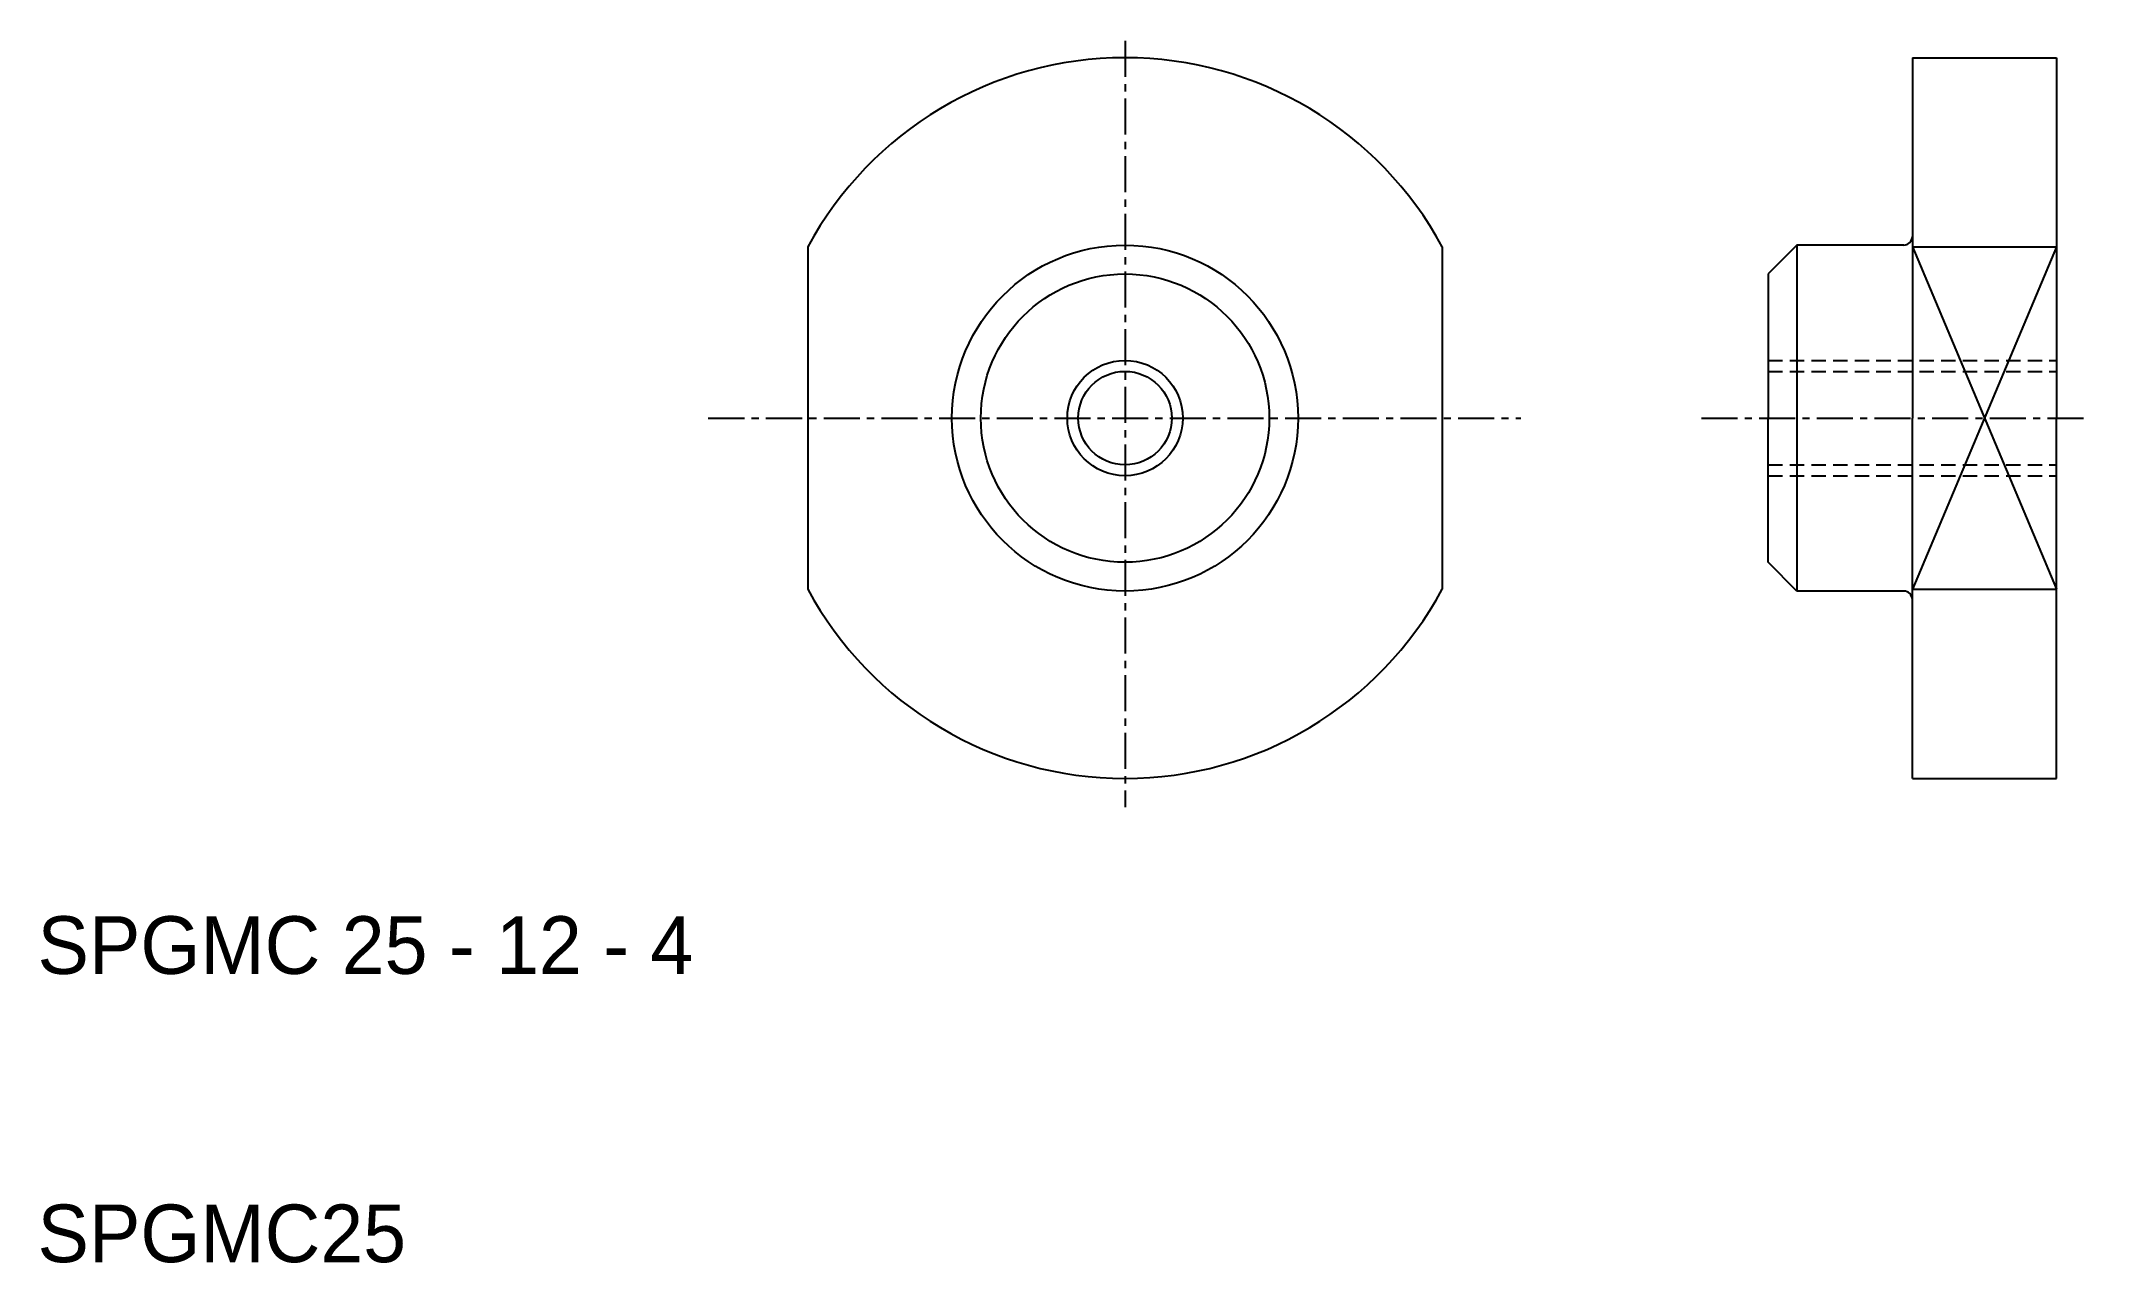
# Model space of a CAD drawing. Extents: x 10.1 to 81.2, y 10 to 52.4.
import ezdxf

# ---------------------------------------------------------------- set-up
doc = ezdxf.new("R2010")
doc.units = 0
doc.linetypes.add('CENTER', pattern=[2, 1.25, -0.25, 0.25, -0.25])
doc.linetypes.add('DASHED', pattern=[0.75, 0.5, -0.25])
doc.layers.get('0').update_dxf_attribs({"linetype": 'CONTINUOUS'})
doc.layers.add('CENTER', color=1, linetype='CENTER')

msp = doc.modelspace()

# ---------------------------------------------------------------- linework, layer by layer
at = {"color": 7, "linetype": 'CONTINUOUS'}
for p, q in [((75.015, 51.779), (75.015, 45.579)), ((75.015, 51.779), (80.015, 51.779)), ((80.015, 51.779), (80.015, 39.279)), ((75.015, 45.579), (75.015, 39.279)), ((36.713, 45.217), (36.713, 33.342)), ((58.713, 45.217), (58.713, 33.342)), ((71.015, 45.279), (70.015, 44.279)), ((71.015, 45.279), (71.015, 33.279)), ((74.715, 45.279), (71.015, 45.279)), ((75.015, 45.217), (80.015, 45.217)), ((75.015, 45.217), (80.015, 33.342)), ((80.015, 45.217), (75.015, 33.342)), ((70.015, 44.279), (70.015, 39.279)), ((70.015, 34.279), (70.015, 39.279)), ((75.015, 32.979), (75.015, 39.279)), ((80.015, 26.779), (80.015, 39.279)), ((71.015, 33.279), (70.015, 34.279)), ((74.715, 33.279), (71.015, 33.279)), ((75.015, 33.342), (80.015, 33.342)), ((75.015, 26.779), (75.015, 32.979)), ((75.015, 26.779), (80.015, 26.779))]:
    msp.add_line(p, q, dxfattribs=at)
at = {"color": 3, "linetype": 'DASHED'}
for p, q in [((70.015, 41.279), (80.015, 41.279)), ((70.015, 40.9), (80.015, 40.9)), ((70.015, 37.658), (80.015, 37.658)), ((70.015, 37.279), (80.015, 37.279))]:
    msp.add_line(p, q, dxfattribs=at)
at = {"color": 7, "linetype": 'CONTINUOUS'}
for radius in [6, 5, 1.621]:
    msp.add_circle((47.713, 39.279), radius, dxfattribs=at)
at = {"color": 3, "linetype": 'CONTINUOUS'}
msp.add_circle((47.713, 39.279), 2, dxfattribs=at)
at = {"color": 7, "linetype": 'CONTINUOUS'}
for centre, radius, start, end in [((47.713, 39.279), 12.5, 28.35764, 151.64236), ((74.715, 45.579), 0.3, 270, 0), ((47.713, 39.279), 12.5, 208.35764, 331.64236), ((74.715, 32.979), 0.3, 0, 90)]:
    msp.add_arc(centre, radius, start, end, dxfattribs=at)
at = {"layer": 'CENTER', "color": 1, "linetype": 'CENTER'}
for p, q in [((47.713, 52.36), (47.713, 25.782)), ((33.263, 39.279), (61.441, 39.279)), ((67.701, 39.279), (81.176, 39.279))]:
    msp.add_line(p, q, dxfattribs=at)

# ---------------------------------------------------------------- texts
at = {"color": 7, "linetype": 'CONTINUOUS'}
for s, p in [('SPGMC 25 - 12 - 4', (10, 20)), ('SPGMC25', (10, 10))]:
    msp.add_text(s, height=2, dxfattribs=at).set_placement(p)

doc.saveas('drawing.dxf')
